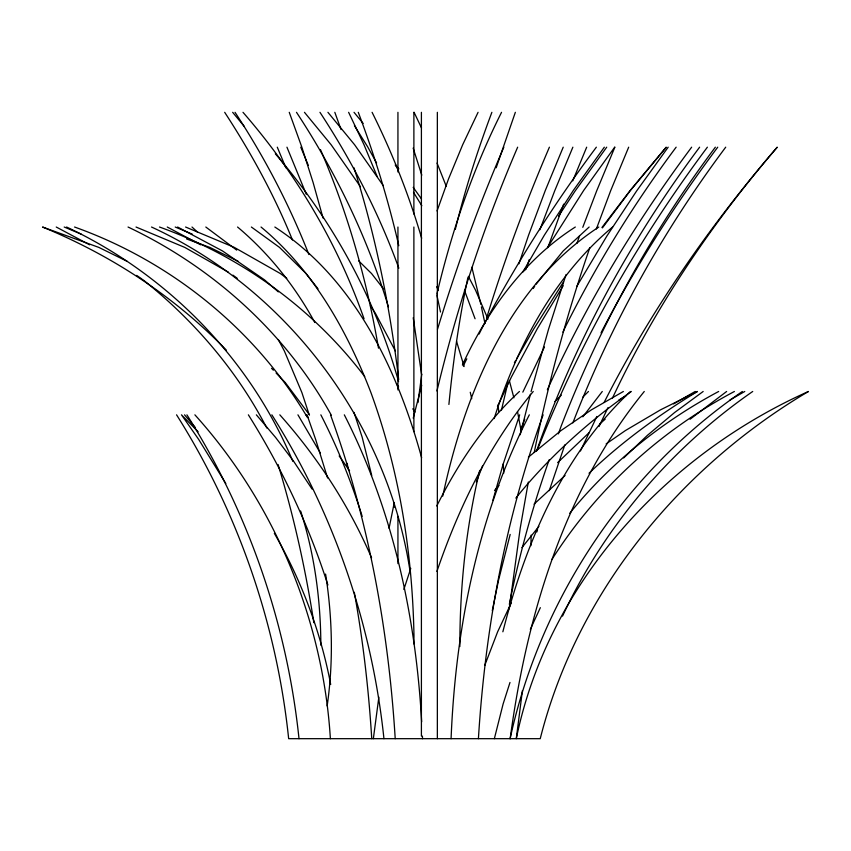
<?xml version="1.0" encoding="UTF-8"?>
<svg xmlns="http://www.w3.org/2000/svg" width="851" height="851" viewBox="0 0 851 851"><rect width="100%" height="100%" fill="white"/><g stroke="black" fill="none" stroke-linecap="round" stroke-linejoin="round"><path stroke-width="1.28" d="M413.831 643.899L413.98 635.952C412.458 553.224 399.364 470.401 370.898 392.534C346.963 330.348 312.998 270.022 261.034 227.026M320.859 645.218C320.657 599.902 314.593 554.182 300.616 510.972M530.896 545.693L531.152 535.119M451.083 738.679C455.593 627.155 478.23 514.749 529.322 414.831M478.411 738.679C485.24 628.506 505.462 518.759 543.129 414.831M448.902 404.448C453.019 361.856 459.136 319.423 467.89 277.532M509.196 608.869L520.227 528.109L528.322 482.028M373.355 738.679L378.855 697.16M522.408 690.608L516.28 738.679C548.278 583.392 665.673 455.253 808.45 391.481C679.609 467.731 577.138 592.317 540.236 738.679L288.659 738.679C276.66 624.049 238.131 512.302 176.561 414.831M397.598 379.386L398.449 372.94M418.001 402.566L421.745 374.227M327.146 705.926C333.528 662.312 332.39 617.518 325.582 574.053M510.164 738.679C526.758 615.05 564.351 489.548 644.271 391.481M389.056 528.311L394.236 502.792M442.743 496.112C464.657 394.087 508.292 286.479 598.785 227.026M492.282 610.72L498.59 580.01L510.175 534.439M534.258 452.36C548.278 383.003 566.713 314.519 589.839 247.652M509.334 604.327C519.206 555.278 532.577 506.888 549.214 459.7M436.946 294.169L437.776 290.34C452.562 228.94 473.135 168.806 501.537 112.321M520.184 434.776L530.428 394.151M436.935 390.992C456.966 307.658 483.783 225.93 517.653 147.18M501.473 410.022L508.058 382.11M455.317 229.355C465.029 189.624 477.507 150.595 491.878 112.321M479.709 470.38C465.901 527.96 459.817 587.371 459.848 646.537M494.357 738.679L503.122 703.947L509.983 682.47M510.1 738.679C540.459 599.264 624.591 472.305 742.37 391.481M536.907 531.907L537.545 529.375M413.214 418.181L421.681 385.29M531.077 391.62L548.512 329.326L566.085 274.511M492.91 500.197L503.026 464.55L519.663 414.831M502.856 631.793C525.365 543.427 562.777 454.849 630.463 391.481M549.267 490.644L564.809 444.945M437.488 329.326C456.274 267.459 478.219 206.559 503.845 147.18M486.591 318.114C504.356 260.034 525.429 202.985 549.406 147.18M496.186 167.775L515.344 112.321M403.853 589.466L410.778 568.351M494.144 418.564C517.036 346.517 553.831 276.181 612.603 227.026M518.929 263.831L528.577 235.195L545.31 190.464L563.213 147.18M547.842 247.652L563.66 204.134M525.833 269.522L529.301 259.534M576.946 243.312L579.552 235.823M520.504 430.202L524.769 419.266M536.534 451.094C574.797 342.176 630.602 239.642 699.618 147.18M558.394 433.882L561.022 426.511C599.349 326.89 651.355 232.621 715.361 147.18M437.052 210.974L448.541 178.912L462.678 144.744L478.071 112.321M436.903 571.447C458.966 506.824 489.495 444.307 533.247 391.481M596.36 228.983L610.763 190.464L628.676 147.18M539.874 229.749L554.692 190.858L572.872 147.18M582.786 227.313L596.689 190.858L614.869 147.18M484.793 665.322L497.644 631.793L511.249 602.976M476.262 482.06L482.485 466.029M537.204 450.317C579.903 342.198 637.835 240.269 707.383 147.18M572.851 422.894C610.869 324.539 662.546 231.6 725.712 147.18M572.755 180.848L586.679 147.18M522.822 392.141L544.47 347.017M547.363 389.737C586.392 303.924 635.272 222.707 691.65 147.18M580.456 450.966L596.881 416.469M530.333 629.293L540.342 607.667M562.543 616.081C604.518 526.099 671.141 447.988 752.72 391.481M562.905 332.124L564.553 328.582C596.243 264.916 633.601 204.155 676.151 147.18M497.473 406.48L511.387 377.036L537.364 328.582L563.192 285.776M599.04 426.511L607.944 407.661M612.39 398.236C655.121 307.307 711.808 223.281 777.261 147.18C710.042 225.228 650.866 310.498 604.146 402.374M462.401 365.026C487.421 310.519 524.173 259.619 575.319 227.026M463.295 365.898L466.805 358.824M479.092 334.039L481.432 329.326C514.887 265.703 553.32 204.761 596.36 147.18M601.051 332.869L602.806 329.326C636.261 265.703 674.694 204.761 717.733 147.18M436.776 505.994C457.87 463.699 484.549 423.67 519.44 391.481M576.648 286.617L607.008 235.823L636.697 190.858L668.184 147.18M514.398 362.728L515.717 360.42M517.036 358.122L533.524 329.326L563.458 282M522.705 272.277L544.332 235.195L573.319 190.464L604.338 147.18M547.47 247.556L583.669 190.464L614.688 147.18M524.503 270.746L527.897 265.108M558.575 216.08L575.223 190.858L606.71 147.18M533.226 288.51L534.662 286.34M536.098 284.181L563.213 250.949L589.137 227.026M552.033 559.267C596.881 488.719 660.567 430.574 734.402 391.481M582.829 416.82L602.285 391.481M521.918 547.618L538.885 526.418M602.402 227.919L630.421 190.464L666.237 147.18L629.878 190.858L601.976 227.462M569.755 513.27C610.401 463.061 661.716 421.851 718.659 391.481M515.834 498.101C548.842 457.147 588.328 421.649 631.357 391.481M494.516 490.431L498.984 485.57M557.628 462.646L589.03 432.733M554.873 401.555L561.32 395.151M582.946 396.981L588.466 391.481M623.677 457.934L647.483 435.265L674.652 412.48L703.171 391.481M534.034 504.175L565.043 475.518M589.03 473.241C621.783 441.829 658.759 415.118 697.426 391.481L660.599 409.799L625.453 430.532L606.146 443.903M528.386 457.168L561.043 430.532L591.488 409.799L623.379 391.481M600.104 423.447L605.135 419.235M690.065 419.235L726.637 391.481M618.922 399.981L625.751 396.066M673.556 403.906L695.193 391.481M729.945 399.981L744.753 391.481M186.614 238.982L209.867 247.407L238.216 261.353M185.582 227.026L234.333 247.407L280.362 273.554L286.766 278.288M175.232 227.026L192.294 234.153M159.499 227.026C240.344 256.055 312.732 308.041 364.696 376.578M136.032 227.026L184.784 247.407L228.504 272.246M74.558 227.026C171.008 261.427 255.204 329.294 307.466 417.533M64.208 227.026L81.27 234.153M127.193 261.353L98.844 247.407L42.55 227.026C111.343 255.257 174.678 296.605 226.398 350.197M177.614 227.026L222.505 250.949L264.491 279.851L278.33 291.893M167.264 227.026L200.645 244.811M151.521 227.026C288.149 289.989 388.29 423.989 410.267 572.744M128.054 227.026C212.846 267.203 285.989 333.028 331.433 415.416M66.591 227.026C167.104 274.245 250.162 358.633 292.872 461.402M56.24 227.026L89.621 244.811M136.66 275.405L142.043 279.117M274.841 227.026C354.218 278.49 397.343 369.143 421.617 457.689M251.375 227.026L279.522 247.407L306.094 273.554L318.008 288.829M205.814 227.026L236.706 250.109M232.94 275.139L237.206 278.288M143.117 279.851C193.794 320.274 236.886 370.366 266.81 428.01M237.567 227.026C269.118 253.566 295.159 286.34 314.827 322.518M191.996 227.026L197.762 232.344M358.728 260.927L371.557 273.554L383.471 288.829M198.134 431.776L181.486 414.831L198.666 439.403L225.813 483.528M271.522 368.292L273.352 370.196M276.107 373.046L285.266 382.567L309.487 414.863M305.913 414.831L308.413 417.777M279.819 414.831C317.678 457.274 349.059 505.568 371.589 557.83M256.353 414.831L275.575 437.425L293.51 461.093L312.083 489.091M194.89 414.831C274.83 503.494 323.029 619.602 330.379 738.679M184.539 414.831L195.4 427.606M395.502 164.839L398.821 168.86M275.33 153.786C332.018 219.728 375.185 297.744 398.576 381.61M354.027 112.321L363.196 123.459M327.933 112.321L354.601 144.744L383.248 185.614M304.467 112.321L331.135 144.744L360.473 186.741M243.003 112.321C295.669 172.849 337.453 242.992 364.047 318.774M232.653 112.321L244.322 126.501M339.166 455.945L349.559 470.741M413.171 187.326L421.458 198.9M395.236 165.03L398.289 169.306M370.419 305.807L375.44 313.381L395.428 351.091M396.492 383.663L398.619 386.939M412.809 408.799L414.937 412.075M354.42 125.682L367.675 146.851L376.589 162.977M319.965 112.321C351.91 161.126 378.972 213.282 398.821 268.171M296.499 112.321C336.007 172.466 367.579 237.982 388.45 306.903M235.036 112.321C264.438 157.052 289.329 204.719 308.902 254.555M224.685 112.321C251.002 152.733 274.362 195.209 292.446 239.971M413.501 192.326L421.819 205.74M297.935 414.831L320.412 453.126M271.841 414.831C333.411 512.302 371.94 624.049 383.939 738.679M248.375 414.831C281.745 467.997 308.807 525.195 327.89 585.02M186.912 414.831C248.481 512.302 287.01 624.049 299.009 738.679M274.341 533.343C301.265 580.148 320.625 631.399 330.699 684.47M278.341 339.666L284.404 351.091L301.871 392.534L309.232 414.841M468.337 276.352L475.603 290.34L487.985 319.104M344.315 414.831C392.8 509.696 415.767 615.975 421.66 721.85M320.848 414.831C336.581 445.445 349.58 477.4 360.228 510.121M414.086 112.321L421.5 127.927M372.089 112.321C392.215 152.754 408.948 194.89 421.67 238.237M348.623 112.321L364.026 144.744L377.153 176.476M436.754 286.734L438.382 290.34M300.754 147.18L308.328 165.381M277.288 147.18L285.872 167.807M437.052 163.052L446.264 186.316M320.476 149.627C347.899 213.08 366.824 280.085 378.504 348.176M286.947 147.18L306.254 194.198M464.465 290.34L475.071 318.774M358.282 112.321C374.695 155.818 388.375 200.357 398.789 245.684M334.815 112.321L341.06 129.586M289.255 112.321L301.733 146.851L313.125 182.55L323.029 218.037M330.496 414.831C368.175 518.759 388.396 628.506 395.215 738.679M307.03 414.831L315.625 439.403L327.582 477.996M353.973 412.363L362.154 437.159L371.727 475.486M413.15 148.085L421.788 175.168M353.973 167.775C375.451 235.036 389.375 304.552 398.13 374.557L398.672 379.759M360.654 511.334L362.164 516.366M456.54 341.283L464.114 366.579M278.107 464.55C293.808 516.312 305.605 569.245 313.838 622.698M509.27 380.354L513.898 397.842M471.848 267.257L480.868 304.371M470.263 392.258L471.741 398.704M481.421 306.924L484.996 323.518M436.957 295.446L440.52 312.03M354.293 592.253C363.058 640.654 368.685 689.597 371.749 738.679M517.525 411.576L521.163 431.159M413.224 317.742L421.596 374.557M497.963 405.14L498.814 411.576M347.336 463.401L347.719 468.678M503.26 463.869L503.76 473.092M422.404 736.094L422.543 738.679M394.087 503.398L394.151 507.366M437.35 112.321L437.35 738.679M421.405 112.321L421.405 736.083M413.884 112.321L413.884 214.048M413.884 227.026L413.884 431.648M397.938 112.321L397.938 171.976M397.938 227.026L397.938 389.939M397.938 516.397L397.938 563.628"/></g></svg>
